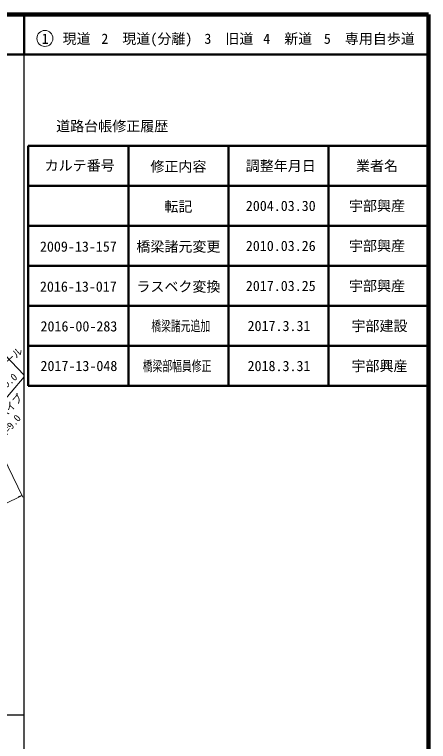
# Model space of a CAD drawing. Units: millimetres, scale not verified. Extents: x 40000 to 680000, y 20000 to 380000.
# Drawn here: x 576563 to 680000, y 198357 to 380000 of the extents above; entities that cross this region are included whole.
import ezdxf
from ezdxf.enums import TextEntityAlignment as Align

# ---------------------------------------------------------------- set-up
doc = ezdxf.new("R2010")
doc.units = ezdxf.units.MM
doc.header["$LTSCALE"] = 1000
for name, color, linetype, lineweight in [('M-STR-HTXT', 7, 'Continuous', 13), ('M-TTL', 2, 'Continuous', 140), ('M-TTL-BAND', 7, 'Continuous', 25), ('M-TTL-FRAM', 2, 'Continuous', 50), ('M-TTL-LINE', 7, 'Continuous', 50), ('M-TTL-TXT', 7, 'Continuous', 13), ('M-WORK', 1, 'Continuous', 13)]:
    doc.layers.add(name, color=color, linetype=linetype, lineweight=lineweight)
doc.styles.add('ＭＳ ゴシック', font='')
doc.styles.get('ＭＳ ゴシック').set_extended_font_data('MS Gothic')

msp = doc.modelspace()

# ---------------------------------------------------------------- linework, layer by layer
at = {"layer": 'M-STR-HTXT'}
for p, q in [((562926, 291657), (578670, 259396)), ((578475, 259795), (577528, 259533))]:
    msp.add_line(p, q, dxfattribs=at)
for points in [[(579000, 289504), (572395, 281785), (572883, 282639)], [(578475, 259795), (531038, 236610), (531825, 237200)]]:
    msp.add_lwpolyline(points, dxfattribs=at)
at = {"layer": 'M-TTL'}
for p, q in [((680000, 380000), (40000, 380000)), ((680000, 20000), (680000, 380000))]:
    msp.add_line(p, q, dxfattribs=at)
at = {"layer": 'M-TTL-BAND'}
for p, q in [((579000, 20000), (579000, 370000)), ((40000, 205000), (579000, 205000))]:
    msp.add_line(p, q, dxfattribs=at)
at = {"layer": 'M-TTL-FRAM'}
for p, q in [((580000, 347197), (580000, 287197)), ((580000, 347197), (680000, 347197)), ((580000, 287197), (680000, 287197))]:
    msp.add_line(p, q, dxfattribs=at)
at = {"layer": 'M-TTL-LINE'}
for p, q in [((579000, 380000), (579000, 370000)), ((40000, 370000), (680000, 370000)), ((605000, 347197), (605000, 287197)), ((630000, 347197), (630000, 287197)), ((655000, 347197), (655000, 287197)), ((580000, 337197), (680000, 337197)), ((580000, 327197), (680000, 327197)), ((580000, 317197), (680000, 317197)), ((580000, 307197), (680000, 307197)), ((580000, 297197), (680000, 297197))]:
    msp.add_line(p, q, dxfattribs=at)
at = {"layer": 'M-TTL-TXT'}
msp.add_circle((584147, 374034), 2000, dxfattribs=at)
at = {"layer": 'M-WORK'}
msp.add_line((578979, 289925), (549849, 320293), dxfattribs=at)

# ---------------------------------------------------------------- texts
at = {"layer": 'M-STR-HTXT', "style": 'ＭＳ ゴシック'}
for s, rotation, p in [('ガードレール', 41.421, (573556, 290313)), ('L=9.0', 41.421, (575466, 286664)), ('ガードパイプ', 48.921, (574237, 278186)), ('L=9.0', 48.921, (576659, 276322))]:
    msp.add_text(s, height=1833, rotation=rotation, dxfattribs=at).set_placement(p, align=Align.BOTTOM_CENTER)
at = {"layer": 'M-TTL-TXT', "style": 'ＭＳ ゴシック'}
for s, p in [('1\u3000現道', (589448, 373958)), ('2\u3000現道(分離)', (609619, 373958)), ('3\u3000旧道', (630121, 373958)), ('4\u3000新道', (644824, 373958)), ('5\u3000専用自歩道', (665228, 373958)), ('道路台帳修正履歴', (600968, 352113)), ('カルテ番号', (592839, 342277)), ('修正内容', (617509, 342023)), ('調整年月日', (643089, 342197)), ('業者名', (667134, 342197)), ('転記', (617509, 332023)), ('2004.03.30', (643089, 332197)), ('宇部興産', (667134, 332197)), ('橋梁諸元変更', (617509, 322023)), ('2010.03.26', (643089, 322197)), ('宇部興産', (667134, 322197)), ('2009-13-157', (592509, 322023)), ('2016-13-017', (592509, 312023)), ('ラスベク変換', (617509, 312023)), ('2017.03.25', (643089, 312197)), ('宇部興産', (667134, 312197))]:
    msp.add_text(s, height=2566, dxfattribs=at).set_placement(p, align=Align.MIDDLE_CENTER)
for s, p in [('2016-00-283', (583046, 300044)), ('2017.3.31', (634796, 300138)), ('2017-13-048', (583046, 290149)), ('2018.3.31', (634796, 290138))]:
    msp.add_text(s, height=2566, dxfattribs=at).set_placement(p, align=Align.BOTTOM_LEFT)
at = {"layer": 'M-TTL-TXT', "style": 'ＭＳ ゴシック', "width": 0.7}
for s, p in [('橋梁諸元追加', (610749, 300138)), ('橋梁部幅員修正', (608602, 290138))]:
    msp.add_text(s, height=2566, dxfattribs=at).set_placement(p, align=Align.BOTTOM_LEFT)
at = {"layer": 'M-TTL-TXT', "style": 'ＭＳ ゴシック'}
for s, p in [('宇部建設', (667758, 300138)), ('宇部興産', (667758, 290138))]:
    msp.add_text(s, height=2566, dxfattribs=at).set_placement(p, align=Align.BOTTOM_CENTER)

doc.saveas('drawing.dxf')
